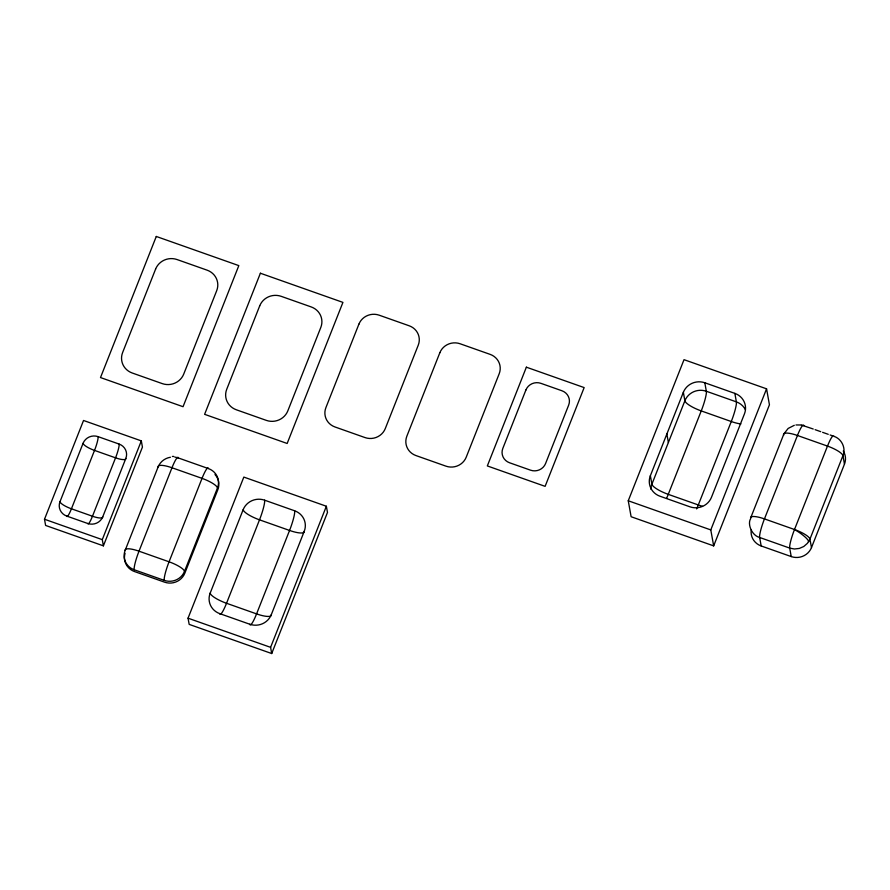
<?xml version="1.0" encoding="UTF-8"?>
<svg xmlns="http://www.w3.org/2000/svg" width="890" height="890" viewBox="0 0 890 890"><rect width="100%" height="100%" fill="white"/><g stroke="black" fill="none" stroke-linecap="round" stroke-linejoin="round"><path stroke-width="1.33" d="M44.5 519.248L83.538 420.481L141.321 440.884L142.433 447.091L103.396 545.848L45.613 525.445L44.5 519.248L102.283 539.652L103.396 545.848M59.986 501.715L83.07 443.309A11.648 11.169 -10.2 0 1 98.089 436.645L119.127 444.077A11.648 11.169 -10.2 0 1 125.835 458.417L102.751 516.823A11.648 11.169 -10.2 0 1 87.732 523.487L66.694 516.055A11.648 11.169 -10.2 0 1 59.986 501.715A11.648 2.848 21.6 0 0 71.434 508.802L92.471 516.233A11.648 2.848 21.6 0 0 102.751 516.823M102.283 539.652L141.321 440.884M208.761 468.707A15.72 15.074 -10.2 0 1 217.483 487.943L184.508 571.369A15.72 15.074 -10.2 0 1 164.238 580.369L134.19 569.756A15.72 15.074 -10.2 0 1 125.134 550.398L158.109 466.972A15.72 15.074 -10.2 0 1 170.413 457.26M188.046 618.183L243.827 477.084L326.363 506.243L327.487 512.44L271.706 653.538L189.169 624.38L188.046 618.183L270.593 647.341L271.706 653.538M210.173 593.14L243.148 509.703A16.643 15.953 -10.2 0 1 264.608 500.18L294.657 510.793A16.643 15.953 -10.2 0 1 304.247 531.286L271.272 614.723A16.643 15.953 -10.2 0 1 249.812 624.246L219.763 613.633A16.643 15.953 -10.2 0 1 210.173 593.14A16.643 4.061 21.6 0 0 226.527 603.275L256.576 613.889A16.643 4.061 21.6 0 0 271.272 614.723M270.593 647.341L326.363 506.243M628.251 500.77L684.021 359.671L766.568 388.83L769.438 404.794L713.669 545.882L631.121 516.734L628.251 500.77L710.787 529.917L713.669 545.882M650.368 475.727L683.353 392.29A16.643 15.953 -10.2 0 1 704.802 382.767L734.851 393.38A16.643 15.953 -10.2 0 1 744.452 413.872L711.466 497.299A16.643 15.953 -10.2 0 1 690.006 506.833L659.957 496.22A16.643 15.953 -10.2 0 1 650.368 475.727L651.892 484.205A16.643 15.953 -10.2 0 0 650.824 489.155M710.787 529.917L766.568 388.83M843.275 451.03A15.72 15.063 -10.2 0 1 844.465 464.146L811.491 547.572A15.72 15.074 -10.2 0 1 791.221 556.573L789.697 548.084A15.72 2.281 -70.5 0 1 794.503 529.517L827.489 446.09A15.72 2.281 -70.5 0 1 833.874 436.311C841.617 438.748 846.212 448.115 842.941 455.658L809.944 539.129A15.72 3.838 21.6 0 0 794.503 529.517L764.454 518.903A15.72 3.838 21.6 0 0 750.582 518.125L783.945 433.808L788.162 428.435L794.303 425.309M750.682 518.648C747.144 523.876 751.75 535.535 759.648 537.471L789.942 548.173L794.436 548.997L799.32 548.44L803.748 546.505L807.43 543.312L809.922 539.173L811.491 547.572M808.643 541.665L808.698 541.587A15.72 3.36 32.2 0 0 794.503 529.517M795.972 424.964L800.978 424.975M172.382 456.436L173.839 456.47M801.423 425.053L813.226 429.013M815.095 429.67L820.736 431.661M822.616 432.329L828.245 434.32M830.125 434.976L832.005 435.644M751.216 530.028A15.72 15.074 -10.2 0 0 761.173 545.959L791.221 556.573M844.465 464.146L842.941 455.658A15.72 3.838 21.6 0 0 827.489 446.09L797.44 435.477A15.72 3.838 21.6 0 0 783.567 434.687L783.656 435.221M734.851 393.38L736.375 401.868A16.643 2.414 -70.5 0 1 731.28 421.526L698.305 504.953A16.643 2.414 -70.5 0 1 696.636 508.913M761.173 545.959L759.648 537.471A15.72 2.281 -70.5 0 1 764.454 518.903L797.44 435.477A15.72 2.281 -70.5 0 1 803.837 425.698M704.802 382.767L706.337 391.255A16.643 2.414 -70.5 0 1 701.242 410.913L668.256 494.351A16.643 2.414 -70.5 0 1 666.599 498.3M683.353 392.29L684.877 400.778L651.892 484.205A16.643 4.061 21.6 0 0 668.256 494.351L698.305 504.953A16.643 4.061 21.6 0 0 702.544 506.288M666.855 434.009L668.39 442.497M740.881 423.94A16.643 4.061 21.6 0 1 731.28 421.526L701.242 410.913A16.643 4.061 21.6 0 1 684.877 400.778A16.643 15.953 -10.2 0 1 706.337 391.255L736.375 401.868A16.643 15.953 -10.2 0 1 745.442 409.767M125.056 553.357A15.72 15.074 -10.2 0 0 134.524 571.558L164.561 582.171A15.72 15.074 -10.2 0 0 184.831 573.182L217.816 489.745A15.72 15.074 -10.2 0 0 215.002 474.503M217.483 487.943A15.72 3.838 21.6 0 0 202.03 478.364L171.981 467.751A15.72 3.838 21.6 0 0 158.109 466.972M125.134 550.398A15.72 3.838 21.6 0 1 139.007 551.188L169.056 561.801A15.72 3.838 21.6 0 1 184.508 571.369M134.19 569.756A15.72 2.281 -70.5 0 1 139.007 551.188L171.981 467.751A15.72 2.281 -70.5 0 1 178.378 457.972L208.427 468.585A15.72 2.281 -70.5 0 0 202.03 478.364L169.056 561.801A15.72 2.281 -70.5 0 0 164.238 580.369M174.863 457.16A15.72 15.074 -10.2 0 1 178.211 457.916M219.763 613.633A16.643 2.414 -70.5 0 0 226.527 603.275L259.513 519.838A16.643 2.414 -70.5 0 0 264.608 500.18M243.148 509.703A16.643 4.061 21.6 0 0 259.513 519.838L289.561 530.451A16.643 4.061 21.6 0 0 304.247 531.286M294.657 510.793A16.643 2.414 -70.5 0 1 289.561 530.451L256.576 613.889A16.643 2.414 -70.5 0 1 249.812 624.246M66.694 516.055A11.648 1.691 -70.5 0 0 71.434 508.802L94.518 450.407A11.648 1.691 -70.5 0 0 98.089 436.645M83.07 443.309A11.648 2.848 21.6 0 0 94.518 450.407L115.555 457.838A11.648 2.848 21.6 0 0 125.835 458.417M119.127 444.077A11.648 1.691 -70.5 0 1 115.555 457.838L92.471 516.233A11.648 1.691 -70.5 0 1 88.466 523.809M87.799 523.732A11.648 1.691 -70.5 0 1 87.732 523.487M156.284 236.462L100.503 377.56L183.051 406.708L238.82 265.62L156.284 236.462M155.605 269.08L122.631 352.507A16.643 15.953 -10.2 0 0 132.221 372.999L162.269 383.612A16.643 15.953 -10.2 0 0 183.729 374.089L216.704 290.663A16.643 15.953 -10.2 0 0 207.114 270.171L177.066 259.557A16.643 15.953 -10.2 0 0 155.605 269.08M260.392 273.23L204.611 414.328L287.159 443.476L342.928 302.389L260.392 273.23M259.713 305.849L226.728 389.286A16.643 15.953 -10.2 0 0 236.328 409.778L266.377 420.392A16.643 15.953 -10.2 0 0 287.826 410.857L320.812 327.431A16.643 15.953 -10.2 0 0 311.222 306.939L281.173 296.326A16.643 15.953 -10.2 0 0 259.713 305.849M358.893 324.171L325.907 407.609A15.72 15.074 -10.2 0 0 334.974 426.966L365.022 437.58A15.72 15.074 -10.2 0 0 385.281 428.58L418.267 345.142A15.72 15.074 -10.2 0 0 409.2 325.796L379.162 315.182A15.72 15.063 -10.2 0 0 358.893 324.171M439.827 352.763L406.852 436.2A15.72 15.074 -10.2 0 0 415.908 455.547L445.957 466.16A15.72 15.074 -10.2 0 0 466.226 457.171L499.201 373.733A15.72 15.074 -10.2 0 0 490.145 354.376L460.097 343.762A15.72 15.063 -10.2 0 0 439.827 352.763M526.368 367.181L487.331 465.937L545.114 486.352L584.152 387.584L526.368 367.181M525.901 390.009L502.817 448.415A11.648 11.169 -10.2 0 0 509.525 462.755L530.562 470.187A11.648 11.169 -10.2 0 0 545.581 463.512L568.666 405.117A11.648 11.169 -10.2 0 0 561.946 390.766L540.92 383.345A11.648 11.169 -10.2 0 0 525.901 390.009"/></g></svg>
